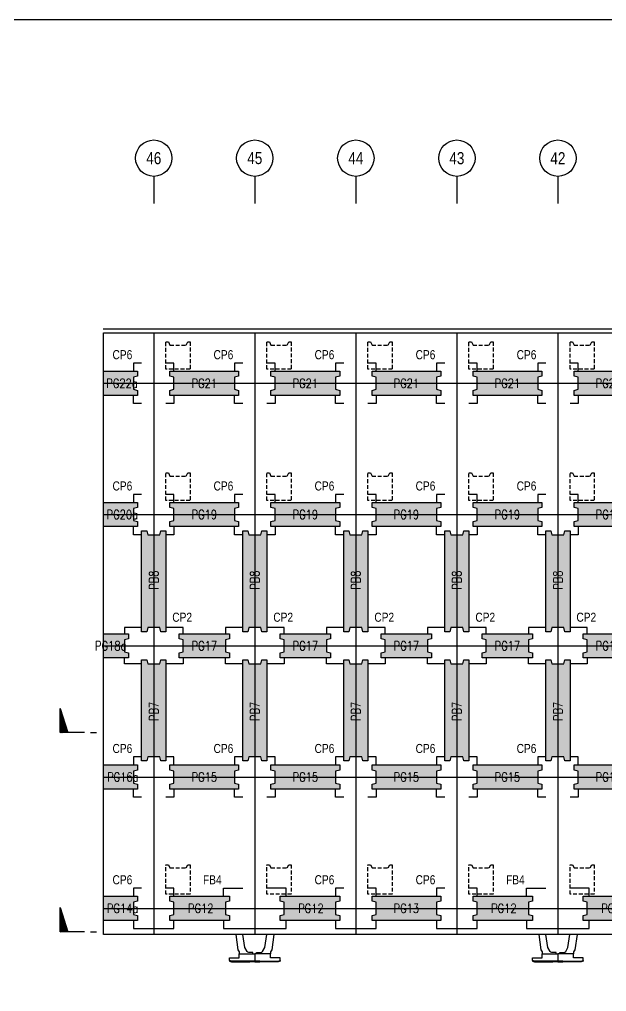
# Model space of a CAD drawing. Header units: millimetres. Extents: x 4668 to 40173, y -3560 to 14620.
# Drawn here: x 34786 to 37691, y 9806 to 14620 of the extents above; entities that cross this region are included whole.
import ezdxf
from ezdxf.enums import TextEntityAlignment as Align

# ---------------------------------------------------------------- set-up
doc = ezdxf.new("R2010")
doc.units = ezdxf.units.MM
for name, pattern in [('CENTER', [50.8, 31.75, -6.35, 6.35, -6.35]), ('DASHED', [19.05, 12.7, -6.35]), ('HIDDEN', [9.525, 6.35, -3.175])]:
    doc.linetypes.add(name, pattern=pattern)
doc.layers.get('0').transparency = 0.5
for name, color, linetype in [('DIM_03', 1, 'Continuous'), ('HB_SYMBOLS', 7, 'Continuous'), ('場鑄梁', 4, 'Continuous'), ('場鑄梁_虛線', 4, 'Continuous'), ('底圖', 7, 'Continuous'), ('防舷材', 7, 'Continuous'), ('預鑄梁', 7, 'Continuous'), ('預鑄梁_TXT', 2, 'Continuous'), ('預鑄梁_外緣', 7, 'Continuous'), ('預鑄樁帽', 6, 'Continuous'), ('預鑄樁帽_TXT', 2, 'Continuous')]:
    doc.layers.add(name, color=color, linetype=linetype)
doc.layers.add('HB_0', color=7, linetype='Continuous', transparency=0.5)
doc.layers.add('預鑄梁_HATCH', color=253, linetype='Continuous', transparency=0.5)
doc.layers.get('預鑄樁帽').off()
doc.styles.get("Standard").update_dxf_attribs({"font": 'arial.ttf'})
doc.styles.add('結構平面-V3$0$STANDARD', font='ROMANS', dxfattribs={"width": 0.8, "bigfont": 'LCHINA.shx'})

# ---------------------------------------------------------------- blocks, each defined once
blk = doc.blocks.new('gr_t')
at = {"layer": 'HB_SYMBOLS', "color": 4, "linetype": 'Continuous'}
blk.add_line((0, -6), (0, -15), dxfattribs=at)
blk.add_circle((0, 0), 6, dxfattribs=at)
at = {"layer": 'HB_SYMBOLS', "color": 4, "linetype": 'Continuous', "width": 0.8}
blk.add_attdef('A', text='', height=4.5, dxfattribs=at).set_placement((0, 0), align=Align.MIDDLE)
blk = doc.blocks.new('HP1250-flat-1')
at = {"color": 7, "linetype": 'Continuous'}
for points in [[(-0.947, 1.35), (-0.838, 0.601), (-0.78, 0.5), (-0.78, 0.4)], [(0.947, 1.35), (0.838, 0.601), (0.78, 0.5), (0.78, 0.4)]]:
    blk.add_lwpolyline(points, dxfattribs=at)
for points in [[(-0.09, 0.4), (-0.09, 0.457, 0.414214), (-0.095, 0.462), (-0.298, 0.462, -0.272631), (-0.385, 0.512), (-0.5, 0.715), (-0.594, 1.35)], [(0.09, 0.4), (0.09, 0.457, -0.414214), (0.095, 0.462), (0.298, 0.462, 0.272631), (0.385, 0.512), (0.5, 0.715), (0.594, 1.35)]]:
    blk.add_lwpolyline(points, format="xyb", dxfattribs=at)
for points in [[(0, 0.4), (0, 0.04), (-1.144, 0.04), (-1.25, 0.072), (-1.25, 0.2), (-0.78, 0.2), (-0.78, 0.4)], [(-1.15, 0), (-0.75, 0), (-0.75, 0.04), (-1.144, 0.04), (-1.25, 0.072), (-1.25, 0.03)], [(-0.75, 0.04), (-0.75, 0), (-0.25, 0), (-0.25, 0.04)], [(0, 0.04), (0, 0), (-0.25, 0), (-0.25, 0.04)], [(0, 0.4), (0, 0.04), (1.144, 0.04), (1.25, 0.072), (1.25, 0.2), (0.78, 0.2), (0.78, 0.4)], [(0, 0.04), (0, 0), (0.25, 0), (0.25, 0.04)], [(0.75, 0.04), (0.75, 0), (0.25, 0), (0.25, 0.04)], [(1.15, 0), (0.75, 0), (0.75, 0.04), (1.144, 0.04), (1.25, 0.072), (1.25, 0.03)]]:
    blk.add_lwpolyline(points, close=True, dxfattribs=at)
blk = doc.blocks.new('CP2')
at = {"layer": '預鑄樁帽_TXT', "linetype": 'Continuous', "width": 0.8}
blk.add_text('CP2', height=45, dxfattribs=at).set_placement((-14.5, 241.6), align=Align.MIDDLE)
blk = doc.blocks.new('*X499')
at = {"color": 0, "linetype": 'Continuous'}
for p, q in [((79.88, 269.21), (80.31, 269.64)), ((80.06, 269.21), (80.57, 269.72)), ((80.24, 269.21), (80.83, 269.8)), ((80.41, 269.21), (81.09, 269.88)), ((80.59, 269.21), (81.34, 269.96)), ((80.77, 269.21), (81.6, 270.04)), ((80.94, 269.21), (81.86, 270.12)), ((81.12, 269.21), (82.11, 270.2)), ((81.3, 269.21), (82.37, 270.29)), ((81.47, 269.21), (82.63, 270.37)), ((81.65, 269.21), (82.89, 270.45)), ((81.83, 269.21), (83.14, 270.53)), ((82, 269.21), (83.4, 270.61)), ((82.18, 269.21), (83.66, 270.69)), ((82.36, 269.21), (83.91, 270.77)), ((82.53, 269.21), (84.17, 270.85)), ((82.71, 269.21), (84.43, 270.93)), ((82.89, 269.21), (84.69, 271.01)), ((83.06, 269.21), (84.94, 271.09)), ((83.24, 269.21), (85.2, 271.17)), ((83.42, 269.21), (85.46, 271.25)), ((83.59, 269.21), (85.71, 271.33)), ((83.77, 269.21), (85.97, 271.41)), ((83.95, 269.21), (86.23, 271.49)), ((84.12, 269.21), (86.49, 271.57)), ((84.3, 269.21), (86.74, 271.65)), ((84.48, 269.21), (86.93, 271.66)), ((84.65, 269.21), (86.93, 271.48)), ((84.83, 269.21), (86.93, 271.31)), ((85.01, 269.21), (86.93, 271.13)), ((85.19, 269.21), (86.93, 270.95)), ((85.36, 269.21), (86.93, 270.78)), ((85.54, 269.21), (86.93, 270.6)), ((85.72, 269.21), (86.93, 270.42)), ((85.89, 269.21), (86.93, 270.25)), ((86.07, 269.21), (86.93, 270.07)), ((86.25, 269.21), (86.93, 269.89)), ((86.42, 269.21), (86.93, 269.72)), ((79, 269.21), (79.03, 269.24)), ((79.17, 269.21), (79.29, 269.32)), ((79.35, 269.21), (79.54, 269.4)), ((79.53, 269.21), (79.8, 269.48)), ((79.71, 269.21), (80.06, 269.56)), ((86.6, 269.21), (86.93, 269.54)), ((86.78, 269.21), (86.93, 269.36))]:
    blk.add_line(p, q, dxfattribs=at)
blk = doc.blocks.new('SEND-n')
at = {"color": 3}
for p, q in [((8, 0), (0, 0)), ((10, 0), (12, 0))]:
    blk.add_line(p, q, dxfattribs=at)
at = {"color": 2, "linetype": 'Continuous'}
blk.add_lwpolyline([(0, 0), (0, 8), (2.5, 0)], close=True, dxfattribs=at)
at = {"color": 2, "linetype": 'Continuous', "rotation": 270}
blk.add_blockref('*X499', (-269.21, 86.93), dxfattribs=at)
blk = doc.blocks.new('CP6')
at = {"layer": '預鑄樁帽_TXT', "linetype": 'Continuous', "width": 0.8}
blk.add_text('CP6', height=45, dxfattribs=at).set_placement((-265.3, 251.6), align=Align.MIDDLE)
blk = doc.blocks.new('FB4')
at = {"layer": '預鑄樁帽_TXT', "linetype": 'Continuous', "width": 0.8}
blk.add_text('FB4', height=45, dxfattribs=at).set_placement((-365.3, 241.6), align=Align.MIDDLE)
blk = doc.blocks.new('PB6')
at = {"layer": 'HB_0', "color": 1, "linetype": 'HIDDEN', "ltscale": 3}
blk.add_lwpolyline([(0, 0), (0, 146), (12, 146), (20, 130), (100, 130), (108, 146), (120, 146), (120, 0), (0, 0)], dxfattribs=at)
blk = doc.blocks.new('PB7')
at = {"layer": '預鑄梁_HATCH'}
blk.add_hatch(color=256, dxfattribs=at).paths.add_polyline_path([(-120, 10), (-95, 10), (-90, 30), (-30, 30), (-25, 10), (0, 10), (0, 510), (-25, 510), (-30, 490), (-90, 490), (-95, 510), (-120, 510)])
at = {"layer": '預鑄梁', "linetype": 'DASHED', "ltscale": 50}
blk.add_lwpolyline([(0, 10), (-25, 10), (-30, 30), (-90, 30), (-95, 10), (-120, 10), (-120, 510), (-95, 510), (-90, 490), (-30, 490), (-25, 510), (0, 510), (0, 10)], dxfattribs=at)
at = {"layer": '預鑄梁_外緣'}
blk.add_lwpolyline([(0, 10), (-25, 10), (-30, 30), (-90, 30), (-95, 10), (-120, 10), (-120, 510), (-95, 510), (-90, 490), (-30, 490), (-25, 510), (0, 510), (0, 10)], dxfattribs=at)
at = {"layer": '預鑄梁_TXT', "linetype": 'Continuous', "style": '結構平面-V3$0$STANDARD', "width": 0.8}
blk.add_text('PB7', height=45, rotation=90, dxfattribs=at).set_placement((-60, 255), align=Align.MIDDLE)
blk = doc.blocks.new('PB8')
at = {"layer": '預鑄梁_HATCH'}
blk.add_hatch(color=256, dxfattribs=at).paths.add_polyline_path([(-95, 500), (-120, 500), (-120, 0), (-95, 0), (-90, 20), (-30, 20), (-25, 0), (0, 0), (0, 500), (-25, 500), (-30, 480), (-90, 480)])
at = {"layer": '預鑄梁', "linetype": 'DASHED', "ltscale": 50}
blk.add_lwpolyline([(0, 0), (-25, 0), (-30, 20), (-90, 20), (-95, 0), (-120, 0), (-120, 500), (-95, 500), (-90, 480), (-30, 480), (-25, 500), (0, 500), (0, 0)], dxfattribs=at)
at = {"layer": '預鑄梁_外緣'}
blk.add_lwpolyline([(0, 0), (-25, 0), (-30, 20), (-90, 20), (-95, 0), (-120, 0), (-120, 500), (-95, 500), (-90, 480), (-30, 480), (-25, 500), (0, 500), (0, 0)], dxfattribs=at)
at = {"layer": '預鑄梁_TXT', "linetype": 'Continuous', "style": '結構平面-V3$0$STANDARD', "width": 0.8}
blk.add_text('PB8', height=45, rotation=90, dxfattribs=at).set_placement((-60, 255), align=Align.MIDDLE)
blk = doc.blocks.new('PB9')
at = {"layer": 'HB_0', "color": 1, "linetype": 'HIDDEN', "ltscale": 3}
blk.add_lwpolyline([(0, 136), (12, 136), (20, 120), (100, 120), (108, 136), (120, 136), (120, 0), (0, 0)], close=True, dxfattribs=at)
blk = doc.blocks.new('PB10')
at = {"layer": 'HB_0', "color": 1, "linetype": 'HIDDEN', "ltscale": 3}
blk.add_lwpolyline([(0, 135), (12, 135), (20, 119), (100, 119), (108, 135), (120, 135), (120, 0), (0, 0)], close=True, dxfattribs=at)
blk = doc.blocks.new('PG14a')
at = {"layer": '預鑄梁_HATCH'}
blk.add_hatch(color=256, dxfattribs=at).paths.add_polyline_path([(169, 0), (169, 25), (149, 30), (149, 90), (169, 95), (169, 120), (0, 120), (0, 0)])
at = {"layer": '預鑄梁', "linetype": 'DASHED', "ltscale": 50}
blk.add_lwpolyline([(0, 0), (0, 120), (169, 120), (169, 95), (149, 90), (149, 30), (169, 25), (169, 0)], close=True, dxfattribs=at)
at = {"layer": '預鑄梁_外緣'}
blk.add_lwpolyline([(0, 0), (0, 120), (169, 120), (169, 95), (149, 90), (149, 30), (169, 25), (169, 0)], close=True, dxfattribs=at)
at = {"layer": '預鑄梁_TXT', "linetype": 'Continuous', "style": '結構平面-V3$0$STANDARD', "width": 0.8}
blk.add_text('PG14a', height=45, rotation=0, dxfattribs=at).set_placement((94.5, 60), align=Align.MIDDLE)
blk = doc.blocks.new('PG12')
at = {"layer": '預鑄梁_HATCH'}
blk.add_hatch(color=256, dxfattribs=at).paths.add_polyline_path([(295, 0), (295, 25), (275, 30), (275, 90), (295, 95), (295, 120), (0, 120), (0, 95), (20, 90), (20, 30), (0, 25), (0, 0)])
at = {"layer": '預鑄梁', "linetype": 'DASHED', "ltscale": 50}
blk.add_lwpolyline([(0, 0), (0, 25), (20, 30), (20, 90), (0, 95), (0, 120), (295, 120), (295, 95), (275, 90), (275, 30), (295, 25), (295, 0), (0, 0)], dxfattribs=at)
at = {"layer": '預鑄梁_外緣'}
blk.add_lwpolyline([(0, 0), (0, 25), (20, 30), (20, 90), (0, 95), (0, 120), (295, 120), (295, 95), (275, 90), (275, 30), (295, 25), (295, 0), (0, 0)], dxfattribs=at)
at = {"layer": '預鑄梁_TXT', "linetype": 'Continuous', "style": '結構平面-V3$0$STANDARD', "width": 0.8}
blk.add_text('PG12', height=45, rotation=0, dxfattribs=at).set_placement((152.5, 60), align=Align.MIDDLE)
blk = doc.blocks.new('PG13')
at = {"layer": '預鑄梁_HATCH'}
blk.add_hatch(color=256, dxfattribs=at).paths.add_polyline_path([(350, 0), (350, 25), (330, 30), (330, 90), (350, 95), (350, 120), (10, 120), (10, 95), (30, 90), (30, 30), (10, 25), (10, 0)])
at = {"layer": '預鑄梁', "linetype": 'DASHED', "ltscale": 50}
blk.add_lwpolyline([(10, 0), (10, 25), (30, 30), (30, 90), (10, 95), (10, 120), (350, 120), (350, 95), (330, 90), (330, 30), (350, 25), (350, 0), (10, 0)], dxfattribs=at)
at = {"layer": '預鑄梁_外緣'}
blk.add_lwpolyline([(10, 0), (10, 25), (30, 30), (30, 90), (10, 95), (10, 120), (350, 120), (350, 95), (330, 90), (330, 30), (350, 25), (350, 0), (10, 0)], dxfattribs=at)
at = {"layer": '預鑄梁_TXT', "linetype": 'Continuous', "style": '結構平面-V3$0$STANDARD', "width": 0.8}
blk.add_text('PG13', height=45, rotation=0, dxfattribs=at).set_placement((180, 60), align=Align.MIDDLE)
blk = doc.blocks.new('PG15')
at = {"layer": '預鑄梁_HATCH'}
blk.add_hatch(color=256, dxfattribs=at).paths.add_polyline_path([(10, 25), (10, 0), (350, 0), (350, 25), (330, 30), (330, 90), (350, 95), (350, 120), (10, 120), (10, 95), (30, 90), (30, 30)])
at = {"layer": '預鑄梁', "linetype": 'DASHED', "ltscale": 50}
blk.add_lwpolyline([(10, 0), (10, 25), (30, 30), (30, 90), (10, 95), (10, 120), (350, 120), (350, 95), (330, 90), (330, 30), (350, 25), (350, 0), (10, 0)], dxfattribs=at)
at = {"layer": '預鑄梁_外緣'}
blk.add_lwpolyline([(10, 0), (10, 25), (30, 30), (30, 90), (10, 95), (10, 120), (350, 120), (350, 95), (330, 90), (330, 30), (350, 25), (350, 0), (10, 0)], dxfattribs=at)
at = {"layer": '預鑄梁_TXT', "linetype": 'Continuous', "style": '結構平面-V3$0$STANDARD', "width": 0.8}
blk.add_text('PG15', height=45, rotation=0, dxfattribs=at).set_placement((180, 60), align=Align.MIDDLE)
blk = doc.blocks.new('PG17')
at = {"layer": '預鑄梁_HATCH'}
blk.add_hatch(color=256, dxfattribs=at).paths.add_polyline_path([(250, 0), (250, 25), (230, 30), (230, 90), (250, 95), (250, 120), (0, 120), (0, 95), (20, 90), (20, 30), (0, 25), (0, 0)])
at = {"layer": '預鑄梁', "linetype": 'DASHED', "ltscale": 50}
blk.add_lwpolyline([(0, 0), (0, 25), (20, 30), (20, 90), (0, 95), (0, 120), (250, 120), (250, 95), (230, 90), (230, 30), (250, 25), (250, 0), (0, 0)], dxfattribs=at)
at = {"layer": '預鑄梁_外緣'}
blk.add_lwpolyline([(0, 0), (0, 25), (20, 30), (20, 90), (0, 95), (0, 120), (250, 120), (250, 95), (230, 90), (230, 30), (250, 25), (250, 0), (0, 0)], dxfattribs=at)
at = {"layer": '預鑄梁_TXT', "linetype": 'Continuous', "style": '結構平面-V3$0$STANDARD', "width": 0.8}
blk.add_text('PG17', height=45, rotation=0, dxfattribs=at).set_placement((125, 60), align=Align.MIDDLE)
blk = doc.blocks.new('PG18a')
at = {"layer": '預鑄梁_HATCH'}
blk.add_hatch(color=256, dxfattribs=at).paths.add_polyline_path([(0, 120), (0, 0), (124, 0), (124, 25), (104, 30), (104, 90), (124, 95), (124, 120)])
at = {"layer": '預鑄梁', "linetype": 'DASHED', "ltscale": 50}
blk.add_lwpolyline([(0, 0), (0, 120), (124, 120), (124, 95), (104, 90), (104, 30), (124, 25), (124, 0)], close=True, dxfattribs=at)
at = {"layer": '預鑄梁_外緣'}
blk.add_lwpolyline([(0, 0), (0, 120), (124, 120), (124, 95), (104, 90), (104, 30), (124, 25), (124, 0)], close=True, dxfattribs=at)
at = {"layer": '預鑄梁_TXT', "linetype": 'Continuous', "style": '結構平面-V3$0$STANDARD', "width": 0.8}
blk.add_text('PG18a', height=45, rotation=0, dxfattribs=at).set_placement((36.1, 60), align=Align.MIDDLE)
blk = doc.blocks.new('PG19')
at = {"layer": '預鑄梁_HATCH'}
blk.add_hatch(color=256, dxfattribs=at).paths.add_polyline_path([(10, 25), (10, 0), (350, 0), (350, 25), (330, 30), (330, 90), (350, 95), (350, 120), (10, 120), (10, 95), (30, 90), (30, 30)])
at = {"layer": '預鑄梁', "linetype": 'DASHED', "ltscale": 50}
blk.add_lwpolyline([(10, 0), (10, 25), (30, 30), (30, 90), (10, 95), (10, 120), (350, 120), (350, 95), (330, 90), (330, 30), (350, 25), (350, 0), (10, 0)], dxfattribs=at)
at = {"layer": '預鑄梁_外緣'}
blk.add_lwpolyline([(10, 0), (10, 25), (30, 30), (30, 90), (10, 95), (10, 120), (350, 120), (350, 95), (330, 90), (330, 30), (350, 25), (350, 0), (10, 0)], dxfattribs=at)
at = {"layer": '預鑄梁_TXT', "linetype": 'Continuous', "style": '結構平面-V3$0$STANDARD', "width": 0.8}
blk.add_text('PG19', height=45, rotation=0, dxfattribs=at).set_placement((180, 60), align=Align.MIDDLE)
blk = doc.blocks.new('PG20a')
at = {"layer": '預鑄梁_HATCH'}
blk.add_hatch(color=256, dxfattribs=at).paths.add_polyline_path([(169, 0), (169, 25), (149, 30), (149, 90), (169, 95), (169, 120), (0, 120), (0, 0)])
at = {"layer": '預鑄梁', "linetype": 'DASHED', "ltscale": 50}
blk.add_lwpolyline([(0, 0), (0, 120), (169, 120), (169, 95), (149, 90), (149, 30), (169, 25), (169, 0)], close=True, dxfattribs=at)
at = {"layer": '預鑄梁_外緣'}
blk.add_lwpolyline([(0, 0), (0, 120), (169, 120), (169, 95), (149, 90), (149, 30), (169, 25), (169, 0)], close=True, dxfattribs=at)
at = {"layer": '預鑄梁_TXT', "linetype": 'Continuous', "style": '結構平面-V3$0$STANDARD', "width": 0.8}
blk.add_text('PG20a', height=45, rotation=0, dxfattribs=at).set_placement((93.2, 60), align=Align.MIDDLE)
blk = doc.blocks.new('PG21')
at = {"layer": '預鑄梁_HATCH'}
blk.add_hatch(color=256, dxfattribs=at).paths.add_polyline_path([(10, 25), (10, 0), (350, 0), (350, 25), (330, 30), (330, 90), (350, 95), (350, 120), (10, 120), (10, 95), (30, 90), (30, 30)])
at = {"layer": '預鑄梁', "linetype": 'DASHED', "ltscale": 50}
blk.add_lwpolyline([(10, 0), (10, 25), (30, 30), (30, 90), (10, 95), (10, 120), (350, 120), (350, 95), (330, 90), (330, 30), (350, 25), (350, 0), (10, 0)], dxfattribs=at)
at = {"layer": '預鑄梁_外緣'}
blk.add_lwpolyline([(10, 0), (10, 25), (30, 30), (30, 90), (10, 95), (10, 120), (350, 120), (350, 95), (330, 90), (330, 30), (350, 25), (350, 0), (10, 0)], dxfattribs=at)
at = {"layer": '預鑄梁_TXT', "linetype": 'Continuous', "style": '結構平面-V3$0$STANDARD', "width": 0.8}
blk.add_text('PG21', height=45, rotation=0, dxfattribs=at).set_placement((180, 60), align=Align.MIDDLE)
blk = doc.blocks.new('PG22a')
at = {"layer": '預鑄梁_HATCH'}
blk.add_hatch(color=256, dxfattribs=at).paths.add_polyline_path([(169, 0), (169, 25), (149, 30), (149, 90), (169, 95), (169, 120), (0, 120), (0, 0)])
at = {"layer": '預鑄梁', "linetype": 'DASHED', "ltscale": 50}
blk.add_lwpolyline([(0, 0), (0, 120), (169, 120), (169, 95), (149, 90), (149, 30), (169, 25), (169, 0)], close=True, dxfattribs=at)
at = {"layer": '預鑄梁_外緣'}
blk.add_lwpolyline([(0, 0), (0, 120), (169, 120), (169, 95), (149, 90), (149, 30), (169, 25), (169, 0)], close=True, dxfattribs=at)
at = {"layer": '預鑄梁_TXT', "linetype": 'Continuous', "style": '結構平面-V3$0$STANDARD', "width": 0.8}
blk.add_text('PG22a', height=45, rotation=0, dxfattribs=at).set_placement((91.7, 60), align=Align.MIDDLE)
blk = doc.blocks.new('PG16a')
at = {"layer": '預鑄梁_HATCH'}
blk.add_hatch(color=256, dxfattribs=at).paths.add_polyline_path([(169, 0), (169, 25), (149, 30), (149, 90), (169, 95), (169, 120), (0, 120), (0, 0)])
at = {"layer": '預鑄梁', "linetype": 'DASHED', "ltscale": 50}
blk.add_lwpolyline([(0, 0), (0, 120), (169, 120), (169, 95), (149, 90), (149, 30), (169, 25), (169, 0)], close=True, dxfattribs=at)
at = {"layer": '預鑄梁_外緣'}
blk.add_lwpolyline([(0, 0), (0, 120), (169, 120), (169, 95), (149, 90), (149, 30), (169, 25), (169, 0)], close=True, dxfattribs=at)
at = {"layer": '預鑄梁_TXT', "linetype": 'Continuous', "style": '結構平面-V3$0$STANDARD', "width": 0.8}
blk.add_text('PG16a', height=45, rotation=0, dxfattribs=at).set_placement((95.8, 60), align=Align.MIDDLE)

msp = doc.modelspace()

# ---------------------------------------------------------------- linework, layer by layer
at = {"layer": 'Defpoints', "color": 217, "true_color": 0x93278f}
msp.add_lwpolyline([(40173.213, 7667.236), (37180.713, 7667.236), (37180.713, 6332.236), (28338.213, 6332.236), (28338.213, 14619.736), (40173.213, 14619.736)], close=True, dxfattribs=at)
at = {"layer": '場鑄梁'}
for points in [[(35390.678, 12918.16), (35350.678, 12918.16), (35350.678, 12878.16)], [(35550.678, 12878.16), (35550.678, 12918.16), (35510.678, 12918.16)], [(35890.678, 12918.16), (35850.678, 12918.16), (35850.678, 12878.16)], [(36050.678, 12878.16), (36050.678, 12918.16), (36010.678, 12918.16)], [(36390.678, 12918.16), (36350.678, 12918.16), (36350.678, 12878.16)], [(36550.678, 12878.16), (36550.678, 12918.16), (36510.678, 12918.16)], [(36890.678, 12918.16), (36850.678, 12918.16), (36850.678, 12878.16)], [(37050.678, 12878.16), (37050.678, 12918.16), (37010.678, 12918.16)], [(37390.678, 12918.16), (37350.678, 12918.16), (37350.678, 12878.16)], [(37550.678, 12878.16), (37550.678, 12918.16), (37510.678, 12918.16)], [(35390.678, 12718.16), (35350.678, 12718.16), (35350.678, 12758.16)], [(35550.678, 12758.16), (35550.678, 12718.16), (35510.678, 12718.16)], [(35890.678, 12718.16), (35850.678, 12718.16), (35850.678, 12758.16)], [(36050.678, 12758.16), (36050.678, 12718.16), (36010.678, 12718.16)], [(36390.678, 12718.16), (36350.678, 12718.16), (36350.678, 12758.16)], [(36550.678, 12758.16), (36550.678, 12718.16), (36510.678, 12718.16)], [(36890.678, 12718.16), (36850.678, 12718.16), (36850.678, 12758.16)], [(37050.678, 12758.16), (37050.678, 12718.16), (37010.678, 12718.16)], [(37390.678, 12718.16), (37350.678, 12718.16), (37350.678, 12758.16)], [(37550.678, 12758.16), (37550.678, 12718.16), (37510.678, 12718.16)], [(35390.678, 12268.16), (35350.678, 12268.16), (35350.678, 12228.16)], [(35550.678, 12228.16), (35550.678, 12268.16), (35510.678, 12268.16)], [(35890.678, 12268.16), (35850.678, 12268.16), (35850.678, 12228.16)], [(36050.678, 12228.16), (36050.678, 12268.16), (36010.678, 12268.16)], [(36390.678, 12268.16), (36350.678, 12268.16), (36350.678, 12228.16)], [(36550.678, 12228.16), (36550.678, 12268.16), (36510.678, 12268.16)], [(36890.678, 12268.16), (36850.678, 12268.16), (36850.678, 12228.16)], [(37050.678, 12228.16), (37050.678, 12268.16), (37010.678, 12268.16)], [(37390.678, 12268.16), (37350.678, 12268.16), (37350.678, 12228.16)], [(37550.678, 12228.16), (37550.678, 12268.16), (37510.678, 12268.16)], [(35390.678, 12068.16), (35350.678, 12068.16), (35350.678, 12108.16)], [(35550.678, 12108.16), (35550.678, 12068.16), (35510.678, 12068.16)], [(35890.678, 12068.16), (35850.678, 12068.16), (35850.678, 12108.16)], [(36050.678, 12108.16), (36050.678, 12068.16), (36010.678, 12068.16)], [(36390.678, 12068.16), (36350.678, 12068.16), (36350.678, 12108.16)], [(36550.678, 12108.16), (36550.678, 12068.16), (36510.678, 12068.16)], [(36890.678, 12068.16), (36850.678, 12068.16), (36850.678, 12108.16)], [(37050.678, 12108.16), (37050.678, 12068.16), (37010.678, 12068.16)], [(37390.678, 12068.16), (37350.678, 12068.16), (37350.678, 12108.16)], [(37550.678, 12108.16), (37550.678, 12068.16), (37510.678, 12068.16)], [(35390.678, 11608.16), (35305.678, 11608.16), (35305.678, 11578.16)], [(35595.678, 11578.16), (35595.678, 11608.16), (35510.678, 11608.16)], [(35890.678, 11608.16), (35805.678, 11608.16), (35805.678, 11578.16)], [(36095.678, 11578.16), (36095.678, 11608.16), (36010.678, 11608.16)], [(36390.678, 11608.16), (36305.678, 11608.16), (36305.678, 11578.16)], [(36595.678, 11578.16), (36595.678, 11608.16), (36510.678, 11608.16)], [(36890.678, 11608.16), (36805.678, 11608.16), (36805.678, 11578.16)], [(37095.678, 11578.16), (37095.678, 11608.16), (37010.678, 11608.16)], [(37390.678, 11608.16), (37305.678, 11608.16), (37305.678, 11578.16)], [(37595.678, 11578.16), (37595.678, 11608.16), (37510.678, 11608.16)], [(35390.678, 11428.16), (35305.678, 11428.16), (35305.678, 11458.16)], [(35595.678, 11458.16), (35595.678, 11428.16), (35510.678, 11428.16)], [(35890.678, 11428.16), (35805.678, 11428.16), (35805.678, 11458.16)], [(36095.678, 11458.16), (36095.678, 11428.16), (36010.678, 11428.16)], [(36390.678, 11428.16), (36305.678, 11428.16), (36305.678, 11458.16)], [(36595.678, 11458.16), (36595.678, 11428.16), (36510.678, 11428.16)], [(36890.678, 11428.16), (36805.678, 11428.16), (36805.678, 11458.16)], [(37095.678, 11458.16), (37095.678, 11428.16), (37010.678, 11428.16)], [(37390.678, 11428.16), (37305.678, 11428.16), (37305.678, 11458.16)], [(37595.678, 11458.16), (37595.678, 11428.16), (37510.678, 11428.16)], [(35390.678, 10968.16), (35350.678, 10968.16), (35350.678, 10928.16)], [(35550.678, 10928.16), (35550.678, 10968.16), (35510.678, 10968.16)], [(35890.678, 10968.16), (35850.678, 10968.16), (35850.678, 10928.16)], [(36050.678, 10928.16), (36050.678, 10968.16), (36010.678, 10968.16)], [(36390.678, 10968.16), (36350.678, 10968.16), (36350.678, 10928.16)], [(36550.678, 10928.16), (36550.678, 10968.16), (36510.678, 10968.16)], [(36890.678, 10968.16), (36850.678, 10968.16), (36850.678, 10928.16)], [(37050.678, 10928.16), (37050.678, 10968.16), (37010.678, 10968.16)], [(37390.678, 10968.16), (37350.678, 10968.16), (37350.678, 10928.16)], [(37550.678, 10928.16), (37550.678, 10968.16), (37510.678, 10968.16)], [(35390.678, 10768.16), (35350.678, 10768.16), (35350.678, 10808.16)], [(35550.678, 10808.16), (35550.678, 10768.16), (35510.678, 10768.16)], [(35890.678, 10768.16), (35850.678, 10768.16), (35850.678, 10808.16)], [(36050.678, 10808.16), (36050.678, 10768.16), (36010.678, 10768.16)], [(36390.678, 10768.16), (36350.678, 10768.16), (36350.678, 10808.16)], [(36550.678, 10808.16), (36550.678, 10768.16), (36510.678, 10768.16)], [(36890.678, 10768.16), (36850.678, 10768.16), (36850.678, 10808.16)], [(37050.678, 10808.16), (37050.678, 10768.16), (37010.678, 10768.16)], [(37390.678, 10768.16), (37350.678, 10768.16), (37350.678, 10808.16)], [(37550.678, 10808.16), (37550.678, 10768.16), (37510.678, 10768.16)], [(35390.678, 10318.16), (35350.678, 10318.16), (35350.678, 10278.16)], [(35550.678, 10278.16), (35550.678, 10318.16), (35510.678, 10318.16)], [(35795.678, 10278.16), (35795.678, 10318.16), (35890.678, 10318.16)], [(36105.678, 10278.16), (36105.678, 10318.16), (36010.678, 10318.16)], [(36390.678, 10318.16), (36350.678, 10318.16), (36350.678, 10278.16)], [(36550.678, 10278.16), (36550.678, 10318.16), (36510.678, 10318.16)], [(36890.678, 10318.16), (36850.678, 10318.16), (36850.678, 10278.16)], [(37050.678, 10278.16), (37050.678, 10318.16), (37010.678, 10318.16)], [(37295.678, 10278.16), (37295.678, 10318.16), (37390.678, 10318.16)], [(37605.678, 10278.16), (37605.678, 10318.16), (37510.678, 10318.16)], [(35350.678, 10158.16), (35350.678, 10118.16), (35550.678, 10118.16), (35550.678, 10158.16)], [(35795.678, 10158.16), (35795.678, 10118.16), (36105.678, 10118.16), (36105.678, 10158.16)], [(36350.678, 10158.16), (36350.678, 10118.16), (36550.678, 10118.16), (36550.678, 10158.16)], [(36850.678, 10158.16), (36850.678, 10118.16), (37050.678, 10118.16), (37050.678, 10158.16)], [(37295.678, 10158.16), (37295.678, 10118.16), (37605.678, 10118.16), (37605.678, 10158.16)]]:
    msp.add_lwpolyline(points, dxfattribs=at)
at = {"layer": '場鑄梁_虛線', "linetype": 'DASHED', "ltscale": 50}
for points in [[(35390.678, 12918.16), (35350.678, 12918.16), (35350.678, 12878.16)], [(35550.678, 12878.16), (35550.678, 12918.16), (35510.678, 12918.16)], [(35890.678, 12918.16), (35850.678, 12918.16), (35850.678, 12878.16)], [(36050.678, 12878.16), (36050.678, 12918.16), (36010.678, 12918.16)], [(36390.678, 12918.16), (36350.678, 12918.16), (36350.678, 12878.16)], [(36550.678, 12878.16), (36550.678, 12918.16), (36510.678, 12918.16)], [(36890.678, 12918.16), (36850.678, 12918.16), (36850.678, 12878.16)], [(37050.678, 12878.16), (37050.678, 12918.16), (37010.678, 12918.16)], [(37390.678, 12918.16), (37350.678, 12918.16), (37350.678, 12878.16)], [(37550.678, 12878.16), (37550.678, 12918.16), (37510.678, 12918.16)], [(35390.678, 12718.16), (35350.678, 12718.16), (35350.678, 12758.16)], [(35550.678, 12758.16), (35550.678, 12718.16), (35510.678, 12718.16)], [(35890.678, 12718.16), (35850.678, 12718.16), (35850.678, 12758.16)], [(36050.678, 12758.16), (36050.678, 12718.16), (36010.678, 12718.16)], [(36390.678, 12718.16), (36350.678, 12718.16), (36350.678, 12758.16)], [(36550.678, 12758.16), (36550.678, 12718.16), (36510.678, 12718.16)], [(36890.678, 12718.16), (36850.678, 12718.16), (36850.678, 12758.16)], [(37050.678, 12758.16), (37050.678, 12718.16), (37010.678, 12718.16)], [(37390.678, 12718.16), (37350.678, 12718.16), (37350.678, 12758.16)], [(37550.678, 12758.16), (37550.678, 12718.16), (37510.678, 12718.16)], [(35390.678, 12268.16), (35350.678, 12268.16), (35350.678, 12228.16)], [(35550.678, 12228.16), (35550.678, 12268.16), (35510.678, 12268.16)], [(35890.678, 12268.16), (35850.678, 12268.16), (35850.678, 12228.16)], [(36050.678, 12228.16), (36050.678, 12268.16), (36010.678, 12268.16)], [(36390.678, 12268.16), (36350.678, 12268.16), (36350.678, 12228.16)], [(36550.678, 12228.16), (36550.678, 12268.16), (36510.678, 12268.16)], [(36890.678, 12268.16), (36850.678, 12268.16), (36850.678, 12228.16)], [(37050.678, 12228.16), (37050.678, 12268.16), (37010.678, 12268.16)], [(37390.678, 12268.16), (37350.678, 12268.16), (37350.678, 12228.16)], [(37550.678, 12228.16), (37550.678, 12268.16), (37510.678, 12268.16)], [(35390.678, 12068.16), (35350.678, 12068.16), (35350.678, 12108.16)], [(35550.678, 12108.16), (35550.678, 12068.16), (35510.678, 12068.16)], [(35890.678, 12068.16), (35850.678, 12068.16), (35850.678, 12108.16)], [(36050.678, 12108.16), (36050.678, 12068.16), (36010.678, 12068.16)], [(36390.678, 12068.16), (36350.678, 12068.16), (36350.678, 12108.16)], [(36550.678, 12108.16), (36550.678, 12068.16), (36510.678, 12068.16)], [(36890.678, 12068.16), (36850.678, 12068.16), (36850.678, 12108.16)], [(37050.678, 12108.16), (37050.678, 12068.16), (37010.678, 12068.16)], [(37390.678, 12068.16), (37350.678, 12068.16), (37350.678, 12108.16)], [(37550.678, 12108.16), (37550.678, 12068.16), (37510.678, 12068.16)], [(35390.678, 11608.16), (35305.678, 11608.16), (35305.678, 11578.16)], [(35595.678, 11578.16), (35595.678, 11608.16), (35510.678, 11608.16)], [(35890.678, 11608.16), (35805.678, 11608.16), (35805.678, 11578.16)], [(36095.678, 11578.16), (36095.678, 11608.16), (36010.678, 11608.16)], [(36390.678, 11608.16), (36305.678, 11608.16), (36305.678, 11578.16)], [(36595.678, 11578.16), (36595.678, 11608.16), (36510.678, 11608.16)], [(36890.678, 11608.16), (36805.678, 11608.16), (36805.678, 11578.16)], [(37095.678, 11578.16), (37095.678, 11608.16), (37010.678, 11608.16)], [(37390.678, 11608.16), (37305.678, 11608.16), (37305.678, 11578.16)], [(37595.678, 11578.16), (37595.678, 11608.16), (37510.678, 11608.16)], [(35390.678, 11428.16), (35305.678, 11428.16), (35305.678, 11458.16)], [(35595.678, 11458.16), (35595.678, 11428.16), (35510.678, 11428.16)], [(35890.678, 11428.16), (35805.678, 11428.16), (35805.678, 11458.16)], [(36095.678, 11458.16), (36095.678, 11428.16), (36010.678, 11428.16)], [(36390.678, 11428.16), (36305.678, 11428.16), (36305.678, 11458.16)], [(36595.678, 11458.16), (36595.678, 11428.16), (36510.678, 11428.16)], [(36890.678, 11428.16), (36805.678, 11428.16), (36805.678, 11458.16)], [(37095.678, 11458.16), (37095.678, 11428.16), (37010.678, 11428.16)], [(37390.678, 11428.16), (37305.678, 11428.16), (37305.678, 11458.16)], [(37595.678, 11458.16), (37595.678, 11428.16), (37510.678, 11428.16)], [(35390.678, 10968.16), (35350.678, 10968.16), (35350.678, 10928.16)], [(35550.678, 10928.16), (35550.678, 10968.16), (35510.678, 10968.16)], [(35890.678, 10968.16), (35850.678, 10968.16), (35850.678, 10928.16)], [(36050.678, 10928.16), (36050.678, 10968.16), (36010.678, 10968.16)], [(36390.678, 10968.16), (36350.678, 10968.16), (36350.678, 10928.16)], [(36550.678, 10928.16), (36550.678, 10968.16), (36510.678, 10968.16)], [(36890.678, 10968.16), (36850.678, 10968.16), (36850.678, 10928.16)], [(37050.678, 10928.16), (37050.678, 10968.16), (37010.678, 10968.16)], [(37390.678, 10968.16), (37350.678, 10968.16), (37350.678, 10928.16)], [(37550.678, 10928.16), (37550.678, 10968.16), (37510.678, 10968.16)], [(35390.678, 10768.16), (35350.678, 10768.16), (35350.678, 10808.16)], [(35550.678, 10808.16), (35550.678, 10768.16), (35510.678, 10768.16)], [(35890.678, 10768.16), (35850.678, 10768.16), (35850.678, 10808.16)], [(36050.678, 10808.16), (36050.678, 10768.16), (36010.678, 10768.16)], [(36390.678, 10768.16), (36350.678, 10768.16), (36350.678, 10808.16)], [(36550.678, 10808.16), (36550.678, 10768.16), (36510.678, 10768.16)], [(36890.678, 10768.16), (36850.678, 10768.16), (36850.678, 10808.16)], [(37050.678, 10808.16), (37050.678, 10768.16), (37010.678, 10768.16)], [(37390.678, 10768.16), (37350.678, 10768.16), (37350.678, 10808.16)], [(37550.678, 10808.16), (37550.678, 10768.16), (37510.678, 10768.16)], [(35390.678, 10318.16), (35350.678, 10318.16), (35350.678, 10278.16)], [(35550.678, 10278.16), (35550.678, 10318.16), (35510.678, 10318.16)], [(35795.678, 10278.16), (35795.678, 10318.16), (35890.678, 10318.16)], [(36105.678, 10278.16), (36105.678, 10318.16), (36010.678, 10318.16)], [(36390.678, 10318.16), (36350.678, 10318.16), (36350.678, 10278.16)], [(36550.678, 10278.16), (36550.678, 10318.16), (36510.678, 10318.16)], [(36890.678, 10318.16), (36850.678, 10318.16), (36850.678, 10278.16)], [(37050.678, 10278.16), (37050.678, 10318.16), (37010.678, 10318.16)], [(37295.678, 10278.16), (37295.678, 10318.16), (37390.678, 10318.16)], [(37605.678, 10278.16), (37605.678, 10318.16), (37510.678, 10318.16)], [(35350.678, 10158.16), (35350.678, 10118.16), (35550.678, 10118.16), (35550.678, 10158.16)], [(35795.678, 10158.16), (35795.678, 10118.16), (36105.678, 10118.16), (36105.678, 10158.16)], [(36350.678, 10158.16), (36350.678, 10118.16), (36550.678, 10118.16), (36550.678, 10158.16)], [(36850.678, 10158.16), (36850.678, 10118.16), (37050.678, 10118.16), (37050.678, 10158.16)], [(37295.678, 10158.16), (37295.678, 10118.16), (37605.678, 10118.16), (37605.678, 10158.16)]]:
    msp.add_lwpolyline(points, dxfattribs=at)
at = {"layer": '底圖'}
msp.add_line((35200.678, 13088.16), (39700.678, 13088.159), dxfattribs=at)
at = {"layer": '底圖', "linetype": 'CENTER', "ltscale": 15}
msp.add_line((35200.678, 13068.16), (35200.678, 10088.16), dxfattribs=at)
at = {"layer": '底圖', "color": 252, "linetype": 'CENTER', "ltscale": 150}
for p, q in [((35450.678, 13068.16), (35450.678, 10088.16)), ((35950.678, 13068.16), (35950.678, 10088.16)), ((36450.678, 13068.16), (36450.678, 10088.16)), ((36950.678, 13068.16), (36950.678, 10088.16)), ((37450.678, 13068.16), (37450.678, 10088.16)), ((35201.678, 12818.16), (39700.678, 12818.16)), ((35201.678, 12168.16), (39700.678, 12168.16)), ((35201.678, 11518.16), (39700.678, 11518.16)), ((35201.678, 10868.16), (39700.678, 10868.16)), ((35201.678, 10218.16), (39700.678, 10218.16))]:
    msp.add_line(p, q, dxfattribs=at)
at = {"layer": '底圖', "color": 4, "linetype": 'Continuous'}
msp.add_lwpolyline([(39699.678, 13068.16), (39699.678, 10088.16), (35201.678, 10088.16), (35201.678, 13068.16), (39699.678, 13068.16)], dxfattribs=at)

# ---------------------------------------------------------------- block references
at = {"layer": 'DIM_03', "linetype": 'Continuous', "xscale": 14.99999999999999, "yscale": 14.99999999999999, "zscale": 14.99999999999999, "rotation": 8.609491416906192e-07}
for p in [(34987.801, 11088.16), (34987.801, 10102.045)]:
    msp.add_blockref('SEND-n', p, dxfattribs=at)
at = {"layer": '底圖'}
ref = msp.add_blockref('gr_t', (35450.678, 13932.85), dxfattribs=dict(at, xscale=15, yscale=15, zscale=15))
ref.add_attrib('A', '46', dxfattribs={"layer": 'HB_SYMBOLS', "color": 4, "linetype": 'Continuous', "height": 60, "width": 0.8}).set_placement((35450.678, 13932.85), align=Align.MIDDLE)
ref = msp.add_blockref('gr_t', (35950.678, 13932.85), dxfattribs=dict(at, xscale=15, yscale=15, zscale=15))
ref.add_attrib('A', '45', dxfattribs={"layer": 'HB_SYMBOLS', "color": 4, "linetype": 'Continuous', "height": 60, "width": 0.8}).set_placement((35950.678, 13932.85), align=Align.MIDDLE)
ref = msp.add_blockref('gr_t', (36450.678, 13932.85), dxfattribs=dict(at, xscale=15, yscale=15, zscale=15))
ref.add_attrib('A', '44', dxfattribs={"layer": 'HB_SYMBOLS', "color": 4, "linetype": 'Continuous', "height": 60, "width": 0.8}).set_placement((36450.678, 13932.85), align=Align.MIDDLE)
ref = msp.add_blockref('gr_t', (36950.678, 13932.85), dxfattribs=dict(at, xscale=15, yscale=15, zscale=15))
ref.add_attrib('A', '43', dxfattribs={"layer": 'HB_SYMBOLS', "color": 4, "linetype": 'Continuous', "height": 60, "width": 0.8}).set_placement((36950.678, 13932.85), align=Align.MIDDLE)
ref = msp.add_blockref('gr_t', (37450.678, 13932.85), dxfattribs=dict(at, xscale=15, yscale=15, zscale=15))
ref.add_attrib('A', '42', dxfattribs={"layer": 'HB_SYMBOLS', "color": 4, "linetype": 'Continuous', "height": 60, "width": 0.8}).set_placement((37450.678, 13932.85), align=Align.MIDDLE)
at = {"layer": '防舷材', "xscale": 100, "yscale": 100, "zscale": 100}
for p in [(35950.678, 9953.16), (37450.678, 9953.16)]:
    msp.add_blockref('HP1250-flat-1', p, dxfattribs=at)
at = {"layer": '預鑄梁'}
for name, p in [('PB10', (35510.678, 12888.16)), ('PB10', (36010.678, 12888.16)), ('PB10', (36510.678, 12888.16)), ('PB10', (37010.678, 12888.16)), ('PB10', (37510.678, 12888.16)), ('PG22a', (35201.678, 12758.16)), ('PG21', (35520.678, 12758.16)), ('PG21', (36020.678, 12758.16)), ('PG21', (36520.678, 12758.16)), ('PG21', (37020.678, 12758.16)), ('PG21', (37520.678, 12758.16)), ('PB9', (35510.678, 12238.16)), ('PB9', (36010.678, 12238.16)), ('PB9', (36510.678, 12238.16)), ('PB9', (37010.678, 12238.16)), ('PB9', (37510.678, 12238.16)), ('PG20a', (35201.678, 12108.16)), ('PG19', (35520.678, 12108.16)), ('PG19', (36020.678, 12108.16)), ('PG19', (36520.678, 12108.16)), ('PG19', (37020.678, 12108.16)), ('PG19', (37520.678, 12108.16)), ('PB8', (35510.678, 11588.16)), ('PB8', (36010.678, 11588.16)), ('PB8', (36510.678, 11588.16)), ('PB8', (37010.678, 11588.16)), ('PB8', (37510.678, 11588.16)), ('PG18a', (35201.678, 11458.16)), ('PG17', (35575.678, 11458.16)), ('PG17', (36075.678, 11458.16)), ('PG17', (36575.678, 11458.16)), ('PG17', (37075.678, 11458.16)), ('PG17', (37575.678, 11458.16)), ('PB7', (35510.678, 10938.16)), ('PB7', (36010.678, 10938.16)), ('PB7', (36510.678, 10938.16)), ('PB7', (37010.678, 10938.16)), ('PB7', (37510.678, 10938.16)), ('PG16a', (35201.678, 10808.16)), ('PG15', (35520.678, 10808.16)), ('PG15', (36020.678, 10808.16)), ('PG15', (36520.678, 10808.16)), ('PG15', (37020.678, 10808.16)), ('PG15', (37520.678, 10808.16)), ('PB6', (35510.678, 10288.16)), ('PB6', (36010.678, 10288.16)), ('PB6', (36510.678, 10288.16)), ('PB6', (37010.678, 10288.16)), ('PB6', (37510.678, 10288.16)), ('PG14a', (35201.678, 10158.16)), ('PG12', (35530.678, 10158.16)), ('PG12', (36075.678, 10158.16)), ('PG13', (36520.678, 10158.16)), ('PG12', (37030.678, 10158.16)), ('PG12', (37575.678, 10158.16))]:
    msp.add_blockref(name, p, dxfattribs=at)
at = {"layer": '預鑄樁帽'}
for name, p in [('CP6', (35560.678, 12708.16)), ('CP6', (36060.678, 12708.16)), ('CP6', (36560.678, 12708.16)), ('CP6', (37060.678, 12708.16)), ('CP6', (37560.678, 12708.16)), ('CP6', (35560.678, 12058.16)), ('CP6', (36060.678, 12058.16)), ('CP6', (36560.678, 12058.16)), ('CP6', (37060.678, 12058.16)), ('CP6', (37560.678, 12058.16)), ('CP2', (35605.678, 11418.16)), ('CP2', (36105.678, 11418.16)), ('CP2', (36605.678, 11418.16)), ('CP2', (37105.678, 11418.16)), ('CP2', (37605.678, 11418.16)), ('CP6', (35560.678, 10758.16)), ('CP6', (36060.678, 10758.16)), ('CP6', (36560.678, 10758.16)), ('CP6', (37060.678, 10758.16)), ('CP6', (37560.678, 10758.16)), ('CP6', (35560.678, 10108.16)), ('FB4', (36105.678, 10118.16)), ('CP6', (36560.678, 10108.16)), ('CP6', (37060.678, 10108.16)), ('FB4', (37605.678, 10118.16))]:
    msp.add_blockref(name, p, dxfattribs=at)

doc.saveas('drawing.dxf')
